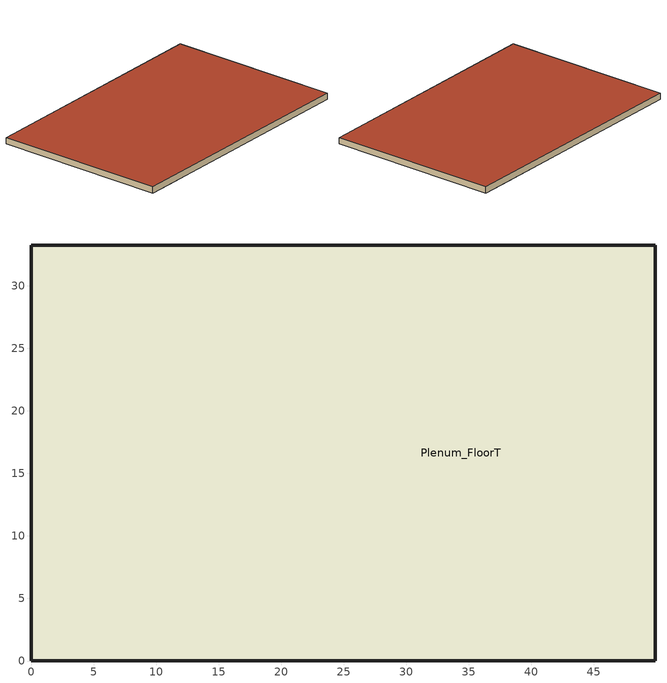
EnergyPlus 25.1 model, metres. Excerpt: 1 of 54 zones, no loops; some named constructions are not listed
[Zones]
Plenum_FloorT
 floor to Break_FloorT (IntFloor): 18.58,21.58 18.58,18.86 10.65,18.86 10.65,21.58 z10.67
 floor to Closed_Office_E_FloorT (IntFloor): 49.91,33.27 49.91,0 45.34,0 45.34,33.27 z10.67
 floor to Closed_Office_W_FloorT (IntFloor): 4.57,33.27 4.57,0 0,0 0,33.27 z10.67
 floor to Conference_FloorT (IntFloor): 24.3,5.24 24.3,0 4.57,0 4.57,5.24 z10.67
 floor to Corridor_E_FloorT (IntFloor): 45.34,28.04 45.34,5.24 44.12,5.24 44.12,28.04 z10.67
 floor to Corridor_N_FloorT (IntFloor): 44.12,28.04 44.12,26.82 5.79,26.82 5.79,28.04 z10.67
 floor to Corridor_S_FloorT (IntFloor): 44.12,6.46 44.12,5.24 5.79,5.24 5.79,6.46 z10.67
 floor to Corridor_W_FloorT (IntFloor): 5.79,28.04 5.79,5.24 4.57,5.24 4.57,28.04 z10.67
 floor to IT_Room_FloorT (IntFloor): 10.65,14.74 10.65,11.32 5.79,11.32 5.79,14.74 z10.67
 floor to Lobby_Lounge_FloorT (IntFloor): 24.57,26.82 24.57,21.58 5.79,21.58 5.79,26.82 z10.67
 floor to Mechanical_Electrical_FloorT (IntFloor): 10.65,21.58 10.65,14.74 5.79,14.74 5.79,21.58 z10.67
 floor to Open_Office_Core_FloorT (IntFloor): 44.12,26.82 44.12,6.46 24.57,6.46 24.57,26.82 z10.67
 floor to Open_Office_N_FloorT (IntFloor): 45.34,33.27 45.34,28.04 4.57,28.04 4.57,33.27 z10.67
 floor to Open_Office_S_FloorT (IntFloor): 45.34,5.24 45.34,0 24.3,0 24.3,5.24 z10.67
 floor to Restroom_FloorT (IntFloor): 18.58,18.86 18.58,11.32 10.65,11.32 10.65,18.86 z10.67
 floor to Stairway_FloorT (IntFloor): 24.57,21.58 24.57,11.32 18.58,11.32 18.58,21.58 z10.67
 floor to Storage_FloorT (IntFloor): 24.57,11.32 24.57,6.46 5.79,6.46 5.79,11.32 z10.67
 wall outside (ExtWall_MetalFramed_NonRes): 49.91,0 49.91,33.27 0,33.27 0,0 49.91,0 z10.67:11.89
 roof outside (FlatRoof_WoodFramingAndOther_NonRes): 49.91,0 49.91,33.27 0,33.27 0,0 z11.89
[Material] Thermal Absorptance=0.9; Solar Absorptance=0.7; Visible Absorptance=0.8
Name | Roughness | Thickness {m} | Conductivity {W/m-K} | Density {kg/m3} | Specific Heat {J/kg-K}
Concrete - 140 lb/ft3 - 4 in. | MediumRough | 0.1016 | 1.9514 | 2239.06 | 921.096
Carpet - 3/4 in. | Smooth | 0.01905 | 0.0455183 | 288.332 | 1381.644
Metal Deck - 1/16 in. | MediumRough | 0.0015875 | 45.3452 | 7820.53 | 502.416
[Construction]
IntFloor Reversed: Carpet - 3/4 in., Concrete - 140 lb/ft3 - 4 in., Metal Deck - 1/16 in.
[ZoneList]
ZL_Office_Area_GreaterThan250_square_feet: Closed_Office_E_FloorG, Closed_Office_E_FloorM, Closed_Office_E_FloorT, Closed_Office_W_FloorG, Closed_Office_W_FloorM, Closed_Office_W_FloorT, Open_Office_Core_FloorG, Open_Office_Core_FloorM, Open_Office_Core_FloorT, Open_Office_N_FloorG, Open_Office_N_FloorM, Open_Office_N_FloorT, Open_Office_S_FloorG, Open_Office_S_FloorM, Open_Office_S_FloorT
ZL_Convention_Conference_Multipurpose_and_Meeting_Area: Conference_FloorG, Conference_FloorM, Conference_FloorT
ZL_Lobby_Main_Entry: Lobby_Lounge_FloorG, Lobby_Lounge_FloorM, Lobby_Lounge_FloorT
ZL_Storage_General: Storage_FloorG, Storage_FloorM, Storage_FloorT
ZL_Electrical_Mechanical_Telephone_Rooms: Mechanical_Electrical_FloorG, Mechanical_Electrical_FloorM, Mechanical_Electrical_FloorT
ZL_IT_Room_EPD_12: IT_Room_FloorG, IT_Room_FloorM, IT_Room_FloorT
ZL_Restrooms: Restroom_FloorG, Restroom_FloorM, Restroom_FloorT
ZL_Lounge_Breakroom_or_Waiting_Area: Break_FloorG, Break_FloorM, Break_FloorT
ZL_Stairwell: Stairway_FloorG, Stairway_FloorM, Stairway_FloorT
ZL_Corridor_Area: Corridor_E_FloorG, Corridor_E_FloorM, Corridor_E_FloorT, Corridor_N_FloorG, Corridor_N_FloorM, Corridor_N_FloorT, Corridor_S_FloorG, Corridor_S_FloorM, Corridor_S_FloorT, Corridor_W_FloorG, Corridor_W_FloorM, Corridor_W_FloorT
[People] Number of People Calculation Method=People/Area; People per Floor Area {person/m2}=0; Fraction Radiant=0.3; Sensible Heat Fraction=autocalculate; Carbon Dioxide Generation Rate {m3/s-W}=3.82e-08; Enable ASHRAE 55 Comfort Warnings=No; Mean Radiant Temperature Calculation Type=EnclosureAveraged; Clothing Insulation Calculation Method=ClothingInsulationSchedule; Cold Stress Temperature Threshold {C}=15.56; Heat Stress Temperature Threshold {C}=30
Name | Zone or ZoneList or Space or SpaceList | Number of People Schedule | Activity Level Schedule
People_Office_Area_250_square_feet | ZL_Office_Area_GreaterThan250_square_feet | OfficeMediumOfficeOccupancy | FunctionalAreaPeopleActivityLevel
People_Convention_Conference_Multipurpose_and_Meeting_Area | ZL_Convention_Conference_Multipurpose_and_Meeting_Area | OfficeMediumOfficeOccupancy | MeetingAreaPeopleActivityLevel
People_Lobby_Main_Entry | ZL_Lobby_Main_Entry | OfficeMediumOfficeOccupancy | CommonAreaPeopleActivityLevel
People_Storage_General | ZL_Storage_General | OfficeMediumOfficeOccupancy | CommonAreaPeopleActivityLevel
People_Electrical_Mechanical_Telephone_Rooms | ZL_Electrical_Mechanical_Telephone_Rooms | OfficeMediumOfficeOccupancy | CommonAreaPeopleActivityLevel
People_IT_Room_EPD_12 | ZL_IT_Room_EPD_12 | OfficeMediumDataOccupancy | ComputerRoomPeopleActivityLevel
People_Restrooms | ZL_Restrooms | OfficeMediumOfficeOccupancy | CommonAreaPeopleActivityLevel
People_Lounge_Breakroom_or_Waiting_Area | ZL_Lounge_Breakroom_or_Waiting_Area | OfficeMediumOfficeOccupancy | CommonAreaPeopleActivityLevel
People_Stairwell | ZL_Stairwell | OfficeMediumOfficeOccupancy | CommonAreaPeopleActivityLevel
People_Corridor_Area | ZL_Corridor_Area | OfficeMediumOfficeOccupancy | CommonAreaPeopleActivityLevel
[Lights] Schedule=OfficeMediumOfficeLights; Design Level Calculation Method=Watts/Area; Return Air Fraction=0; Fraction Radiant=0.58; Fraction Visible=0; Fraction Replaceable=1; Return Air Fraction Calculated from Plenum Temperature=No; Return Air Fraction Function of Plenum Temperature Coefficient 1=0; Return Air Fraction Function of Plenum Temperature Coefficient 2 {1/K}=0
Name | Zone or ZoneList or Space or SpaceList | Watts per Floor Area {W/m2}
Lights_Office_Area_250_square_feet | ZL_Office_Area_GreaterThan250_square_feet | 6.45835
Lights_Convention_Conference_Multipurpose_and_Meeting_Area | ZL_Convention_Conference_Multipurpose_and_Meeting_Area | 8.07293
Lights_Lobby_Main_Entry | ZL_Lobby_Main_Entry | 7.53474
Lights_Storage_General | ZL_Storage_General | 4.30556
Lights_Electrical_Mechanical_Telephone_Rooms | ZL_Electrical_Mechanical_Telephone_Rooms | 4.30556
Lights_IT_Room_EPD_12 | ZL_IT_Room_EPD_12 | 11.8403
Lights_Restrooms | ZL_Restrooms | 6.45835
Lights_Lounge_Breakroom_or_Waiting_Area | ZL_Lounge_Breakroom_or_Waiting_Area | 5.92015
Lights_Stairwell | ZL_Stairwell | 6.45835
Lights_Corridor_Area | ZL_Corridor_Area | 4.30556
[ElectricEquipment] Schedule=OfficeMediumOfficeElecEquipment; Design Level Calculation Method=Watts/Area; Fraction Latent=0; Fraction Radiant=0.2; Fraction Lost=0
Name | Zone or ZoneList or Space or SpaceList | Watts per Floor Area {W/m2}
Equip_ZL_Office_Area_GreaterThan250_square_feet | ZL_Office_Area_GreaterThan250_square_feet | 7.53474
Equip_ZL_Convention_Conference_Multipurpose_and_Meeting_Area | ZL_Convention_Conference_Multipurpose_and_Meeting_Area | 8.61113
Equip_ZL_Lobby_Main_Entry | ZL_Lobby_Main_Entry | 5.38196
Equip_ZL_Storage_General | ZL_Storage_General | 2.15278
Equip_ZL_Electrical_Mechanical_Telephone_Rooms | ZL_Electrical_Mechanical_Telephone_Rooms | 32.2917
Equip_ZL_IT_Room_EPD_12 | ZL_IT_Room_EPD_12 | 129.167
Equip_ZL_Lounge_Breakroom_or_Waiting_Area | ZL_Lounge_Breakroom_or_Waiting_Area | 5.38196
[ThermostatSetpoint:DualSetpoint] Heating Setpoint Temperature Schedule=OfficeMediumOfficeHtgSetpt; Cooling Setpoint Temperature Schedule=OfficeMediumOfficeClgSetpt
TSDSP_ZL_Lounge_Breakroom_or_Waiting_Area; TSDSP_ZL_Stairwell; TSDSP_ZL_Corridor_Area
[Schedule:Day:Hourly]
MeetingAreaPeopleActivityLevelWD; MeetingAreaPeopleActivityLevelSat; MeetingAreaPeopleActivityLevelSun: Activity Level, 117.2, 117.2, 117.2, 117.2, 117.2, 117.2, 117.2, 117.2, 117.2, 117.2, 117.2, 117.2, 117.2, 117.2, 117.2, 117.2, 117.2, 117.2, 117.2, 117.2, 117.2, 117.2, 117.2, 117.2
FunctionalAreaPeopleActivityLevelWD; FunctionalAreaPeopleActivityLevelSat; FunctionalAreaPeopleActivityLevelSun: Activity Level, 131.9, 131.9, 131.9, 131.9, 131.9, 131.9, 131.9, 131.9, 131.9, 131.9, 131.9, 131.9, 131.9, 131.9, 131.9, 131.9, 131.9, 131.9, 131.9, 131.9, 131.9, 131.9, 131.9, 131.9
CommonAreaPeopleActivityLevelWD; CommonAreaPeopleActivityLevelSat; CommonAreaPeopleActivityLevelSun: Activity Level, 146.5, 146.5, 146.5, 146.5, 146.5, 146.5, 146.5, 146.5, 146.5, 146.5, 146.5, 146.5, 146.5, 146.5, 146.5, 146.5, 146.5, 146.5, 146.5, 146.5, 146.5, 146.5, 146.5, 146.5
ComputerRoomPeopleActivityLevelWD; ComputerRoomPeopleActivityLevelSat; ComputerRoomPeopleActivityLevelSun: Activity Level, 120, 120, 120, 120, 120, 120, 120, 120, 120, 120, 120, 120, 120, 120, 120, 120, 120, 120, 120, 120, 120, 120, 120, 120
OfficeMediumOfficeOccupancyWD: Fraction, 0, 0, 0, 0, 0, 0, 0.1, 0.2, 0.95, 0.95, 0.95, 0.95, 0.5, 0.95, 0.95, 0.95, 0.95, 0.3, 0.1, 0.1, 0.1, 0.1, 0.05, 0.05
OfficeMediumOfficeOccupancySat; OfficeMediumOfficeOccupancySun: Fraction, 0, 0, 0, 0, 0, 0, 0.05, 0.05, 0.05, 0.05, 0.05, 0.05, 0.05, 0.05, 0.05, 0.05, 0.05, 0.05, 0, 0, 0, 0, 0, 0
OfficeMediumOfficeLightsWD: Fraction, 0.05, 0.05, 0.05, 0.05, 0.05, 0.1, 0.1, 0.3, 0.65, 0.65, 0.65, 0.65, 0.65, 0.65, 0.65, 0.65, 0.65, 0.35, 0.3, 0.3, 0.2, 0.2, 0.1, 0.05
OfficeMediumOfficeLightsSat; OfficeMediumOfficeLightsSun: Fraction, 0.05, 0.05, 0.05, 0.05, 0.05, 0.05, 0.05, 0.05, 0.05, 0.05, 0.05, 0.05, 0.05, 0.05, 0.05, 0.05, 0.05, 0.05, 0.05, 0.05, 0.05, 0.05, 0.05, 0.05
OfficeMediumOfficeElecEquipmentWD: Fraction, 0.45, 0.45, 0.45, 0.45, 0.45, 0.45, 0.45, 0.74, 0.87, 0.9, 0.9, 0.9, 0.9, 0.9, 0.9, 0.9, 0.9, 0.7, 0.5, 0.5, 0.5, 0.45, 0.45, 0.45
OfficeMediumOfficeElecEquipmentSat; OfficeMediumOfficeElecEquipmentSun: Fraction, 0.43, 0.43, 0.43, 0.43, 0.43, 0.43, 0.43, 0.43, 0.43, 0.43, 0.43, 0.43, 0.43, 0.43, 0.43, 0.43, 0.43, 0.43, 0.43, 0.43, 0.43, 0.43, 0.43, 0.43
OfficeMediumOfficeInfiltrationWD: Fraction, 1, 1, 1, 1, 1, 0.25, 0.25, 0.25, 0.25, 0.25, 0.25, 0.25, 0.25, 0.25, 0.25, 0.25, 0.25, 0.25, 0.25, 0.25, 0.25, 0.25, 0.25, 0.25
OfficeMediumOfficeInfiltrationSat; OfficeMediumOfficeInfiltrationSun; OfficeMediumExtLightingNonMotionCtrlWD; OfficeMediumExtLightingNonMotionCtrlSat; OfficeMediumExtLightingNonMotionCtrlSun; OfficeMediumElevatorSummer: Fraction, 1, 1, 1, 1, 1, 1, 1, 1, 1, 1, 1, 1, 1, 1, 1, 1, 1, 1, 1, 1, 1, 1, 1, 1
OfficeMediumOfficeHtgSetptWD: Temperature, 15.56, 15.56, 15.56, 15.56, 15.56, 21.11, 21.11, 21.11, 21.11, 21.11, 21.11, 21.11, 21.11, 21.11, 21.11, 21.11, 21.11, 21.11, 21.11, 21.11, 21.11, 21.11, 21.11, 21.11
OfficeMediumOfficeHtgSetptSat; OfficeMediumOfficeHtgSetptSun: Temperature, 15.56, 15.56, 15.56, 15.56, 15.56, 15.56, 15.56, 15.56, 15.56, 15.56, 15.56, 15.56, 15.56, 15.56, 15.56, 15.56, 15.56, 15.56, 15.56, 15.56, 15.56, 15.56, 15.56, 15.56
OfficeMediumOfficeClgSetptWD: Temperature, 29.44, 29.44, 29.44, 29.44, 29.44, 23.89, 23.89, 23.89, 23.89, 23.89, 23.89, 23.89, 23.89, 23.89, 23.89, 23.89, 23.89, 23.89, 23.89, 23.89, 23.89, 23.89, 23.89, 23.89
OfficeMediumOfficeClgSetptSat; OfficeMediumOfficeClgSetptSun: Temperature, 29.44, 29.44, 29.44, 29.44, 29.44, 29.44, 29.44, 29.44, 29.44, 29.44, 29.44, 29.44, 29.44, 29.44, 29.44, 29.44, 29.44, 29.44, 29.44, 29.44, 29.44, 29.44, 29.44, 29.44
OfficeMediumDataOccupancyWD: Fraction, 0, 0, 0, 0, 0.05, 0.1, 0.25, 0.65, 0.65, 0.65, 0.65, 0.6, 0.6, 0.65, 0.65, 0.65, 0.65, 0.4, 0.25, 0.1, 0.05, 0.05, 0.05, 0
OfficeMediumDataOccupancySat; OfficeMediumDataOccupancySun: Fraction, 0, 0, 0, 0, 0, 0, 0, 0.05, 0.05, 0.05, 0.05, 0.05, 0.05, 0.05, 0.05, 0.05, 0.05, 0.05, 0.05, 0.05, 0, 0, 0, 0
OfficeMediumElevatorWD; OfficeMediumExtLightingMotionCtrlSat; OfficeMediumExtLightingMotionCtrlSun: Fraction, 0, 0, 0, 0, 0, 1, 1, 1, 1, 1, 1, 1, 1, 1, 1, 1, 1, 1, 1, 1, 1, 1, 1, 1
OfficeMediumElevatorSat; OfficeMediumElevatorSun; OfficeMediumElevatorWinter: Fraction, 0, 0, 0, 0, 0, 0, 0, 0, 0, 0, 0, 0, 0, 0, 0, 0, 0, 0, 0, 0, 0, 0, 0, 0
OfficeMediumExtLightingMotionCtrlWD: Fraction, 0, 0, 0, 0, 0, 1, 1, 1, 1, 1, 1, 1, 1, 1, 1, 1, 1, 1, 1, 1, 1, 1, 0, 0
[Schedule:Week:Daily]
CommonAreaPeopleActivityLevelWk: CommonAreaPeopleActivityLevelSun, CommonAreaPeopleActivityLevelWD, CommonAreaPeopleActivityLevelWD, CommonAreaPeopleActivityLevelWD, CommonAreaPeopleActivityLevelWD, CommonAreaPeopleActivityLevelWD, CommonAreaPeopleActivityLevelSat, CommonAreaPeopleActivityLevelSun, CommonAreaPeopleActivityLevelWD, CommonAreaPeopleActivityLevelWD, CommonAreaPeopleActivityLevelSun, CommonAreaPeopleActivityLevelSun
ComputerRoomPeopleActivityLevelWk: ComputerRoomPeopleActivityLevelSun, ComputerRoomPeopleActivityLevelWD, ComputerRoomPeopleActivityLevelWD, ComputerRoomPeopleActivityLevelWD, ComputerRoomPeopleActivityLevelWD, ComputerRoomPeopleActivityLevelWD, ComputerRoomPeopleActivityLevelSat, ComputerRoomPeopleActivityLevelSun, ComputerRoomPeopleActivityLevelWD, ComputerRoomPeopleActivityLevelWD, ComputerRoomPeopleActivityLevelSun, ComputerRoomPeopleActivityLevelSun
FunctionalAreaPeopleActivityLevelWk: FunctionalAreaPeopleActivityLevelSun, FunctionalAreaPeopleActivityLevelWD, FunctionalAreaPeopleActivityLevelWD, FunctionalAreaPeopleActivityLevelWD, FunctionalAreaPeopleActivityLevelWD, FunctionalAreaPeopleActivityLevelWD, FunctionalAreaPeopleActivityLevelSat, FunctionalAreaPeopleActivityLevelSun, FunctionalAreaPeopleActivityLevelWD, FunctionalAreaPeopleActivityLevelWD, FunctionalAreaPeopleActivityLevelSun, FunctionalAreaPeopleActivityLevelSun
MeetingAreaPeopleActivityLevelWk: MeetingAreaPeopleActivityLevelSun, MeetingAreaPeopleActivityLevelWD, MeetingAreaPeopleActivityLevelWD, MeetingAreaPeopleActivityLevelWD, MeetingAreaPeopleActivityLevelWD, MeetingAreaPeopleActivityLevelWD, MeetingAreaPeopleActivityLevelSat, MeetingAreaPeopleActivityLevelSun, MeetingAreaPeopleActivityLevelWD, MeetingAreaPeopleActivityLevelWD, MeetingAreaPeopleActivityLevelSun, MeetingAreaPeopleActivityLevelSun
OfficeMediumDataOccupancyWk: OfficeMediumDataOccupancySun, OfficeMediumDataOccupancyWD, OfficeMediumDataOccupancyWD, OfficeMediumDataOccupancyWD, OfficeMediumDataOccupancyWD, OfficeMediumDataOccupancyWD, OfficeMediumDataOccupancySat, OfficeMediumDataOccupancySun, OfficeMediumDataOccupancyWD, OfficeMediumDataOccupancyWD, OfficeMediumDataOccupancySun, OfficeMediumDataOccupancySun
OfficeMediumElevatorWk: OfficeMediumElevatorSun, OfficeMediumElevatorWD, OfficeMediumElevatorWD, OfficeMediumElevatorWD, OfficeMediumElevatorWD, OfficeMediumElevatorWD, OfficeMediumElevatorSat, OfficeMediumElevatorSun, OfficeMediumElevatorSummer, OfficeMediumElevatorWinter, OfficeMediumElevatorSun, OfficeMediumElevatorSun
OfficeMediumExtLightingMotionCtrlWk: OfficeMediumExtLightingMotionCtrlSun, OfficeMediumExtLightingMotionCtrlWD, OfficeMediumExtLightingMotionCtrlWD, OfficeMediumExtLightingMotionCtrlWD, OfficeMediumExtLightingMotionCtrlWD, OfficeMediumExtLightingMotionCtrlWD, OfficeMediumExtLightingMotionCtrlSat, OfficeMediumExtLightingMotionCtrlSun, OfficeMediumExtLightingMotionCtrlWD, OfficeMediumExtLightingMotionCtrlWD, OfficeMediumExtLightingMotionCtrlSun, OfficeMediumExtLightingMotionCtrlSun
OfficeMediumExtLightingNonMotionCtrlWk: OfficeMediumExtLightingNonMotionCtrlSun, OfficeMediumExtLightingNonMotionCtrlWD, OfficeMediumExtLightingNonMotionCtrlWD, OfficeMediumExtLightingNonMotionCtrlWD, OfficeMediumExtLightingNonMotionCtrlWD, OfficeMediumExtLightingNonMotionCtrlWD, OfficeMediumExtLightingNonMotionCtrlSat, OfficeMediumExtLightingNonMotionCtrlSun, OfficeMediumExtLightingNonMotionCtrlWD, OfficeMediumExtLightingNonMotionCtrlWD, OfficeMediumExtLightingNonMotionCtrlSun, OfficeMediumExtLightingNonMotionCtrlSun
OfficeMediumOfficeClgSetptWk: OfficeMediumOfficeClgSetptSun, OfficeMediumOfficeClgSetptWD, OfficeMediumOfficeClgSetptWD, OfficeMediumOfficeClgSetptWD, OfficeMediumOfficeClgSetptWD, OfficeMediumOfficeClgSetptWD, OfficeMediumOfficeClgSetptSat, OfficeMediumOfficeClgSetptSun, OfficeMediumOfficeClgSetptWD, OfficeMediumOfficeClgSetptWD, OfficeMediumOfficeClgSetptSun, OfficeMediumOfficeClgSetptSun
OfficeMediumOfficeElecEquipmentWk: OfficeMediumOfficeElecEquipmentSun, OfficeMediumOfficeElecEquipmentWD, OfficeMediumOfficeElecEquipmentWD, OfficeMediumOfficeElecEquipmentWD, OfficeMediumOfficeElecEquipmentWD, OfficeMediumOfficeElecEquipmentWD, OfficeMediumOfficeElecEquipmentSat, OfficeMediumOfficeElecEquipmentSun, OfficeMediumOfficeElecEquipmentWD, OfficeMediumOfficeElecEquipmentWD, OfficeMediumOfficeElecEquipmentSun, OfficeMediumOfficeElecEquipmentSun
OfficeMediumOfficeHtgSetptWk: OfficeMediumOfficeHtgSetptSun, OfficeMediumOfficeHtgSetptWD, OfficeMediumOfficeHtgSetptWD, OfficeMediumOfficeHtgSetptWD, OfficeMediumOfficeHtgSetptWD, OfficeMediumOfficeHtgSetptWD, OfficeMediumOfficeHtgSetptSat, OfficeMediumOfficeHtgSetptSun, OfficeMediumOfficeHtgSetptWD, OfficeMediumOfficeHtgSetptWD, OfficeMediumOfficeHtgSetptSun, OfficeMediumOfficeHtgSetptSun
OfficeMediumOfficeLightsWk: OfficeMediumOfficeLightsSun, OfficeMediumOfficeLightsWD, OfficeMediumOfficeLightsWD, OfficeMediumOfficeLightsWD, OfficeMediumOfficeLightsWD, OfficeMediumOfficeLightsWD, OfficeMediumOfficeLightsSat, OfficeMediumOfficeLightsSun, OfficeMediumOfficeLightsWD, OfficeMediumOfficeLightsWD, OfficeMediumOfficeLightsSun, OfficeMediumOfficeLightsSun
OfficeMediumOfficeOccupancyWk: OfficeMediumOfficeOccupancySun, OfficeMediumOfficeOccupancyWD, OfficeMediumOfficeOccupancyWD, OfficeMediumOfficeOccupancyWD, OfficeMediumOfficeOccupancyWD, OfficeMediumOfficeOccupancyWD, OfficeMediumOfficeOccupancySat, OfficeMediumOfficeOccupancySun, OfficeMediumOfficeOccupancyWD, OfficeMediumOfficeOccupancyWD, OfficeMediumOfficeOccupancySun, OfficeMediumOfficeOccupancySun
[Schedule:Year]
CommonAreaPeopleActivityLevel: Activity Level, CommonAreaPeopleActivityLevelWk, 1, 1, 12, 31
ComputerRoomPeopleActivityLevel: Activity Level, ComputerRoomPeopleActivityLevelWk, 1, 1, 12, 31
FunctionalAreaPeopleActivityLevel: Activity Level, FunctionalAreaPeopleActivityLevelWk, 1, 1, 12, 31
MeetingAreaPeopleActivityLevel: Activity Level, MeetingAreaPeopleActivityLevelWk, 1, 1, 12, 31
OfficeMediumDataOccupancy: Fraction, OfficeMediumDataOccupancyWk, 1, 1, 12, 31
OfficeMediumOfficeClgSetpt: Temperature, OfficeMediumOfficeClgSetptWk, 1, 1, 12, 31
OfficeMediumOfficeElecEquipment: Fraction, OfficeMediumOfficeElecEquipmentWk, 1, 1, 12, 31
OfficeMediumOfficeHtgSetpt: Temperature, OfficeMediumOfficeHtgSetptWk, 1, 1, 12, 31
OfficeMediumOfficeLights: Fraction, OfficeMediumOfficeLightsWk, 1, 1, 12, 31
OfficeMediumOfficeOccupancy: Fraction, OfficeMediumOfficeOccupancyWk, 1, 1, 12, 31
[Schedule:Compact]
ZL_Lounge_Breakroom_or_Waiting_Area Thermostat Schedule; ZL_Stairwell Thermostat Schedule; ZL_Corridor_Area Thermostat Schedule: Through: 12/31, For: AllDays, Until: 24:00, 4
